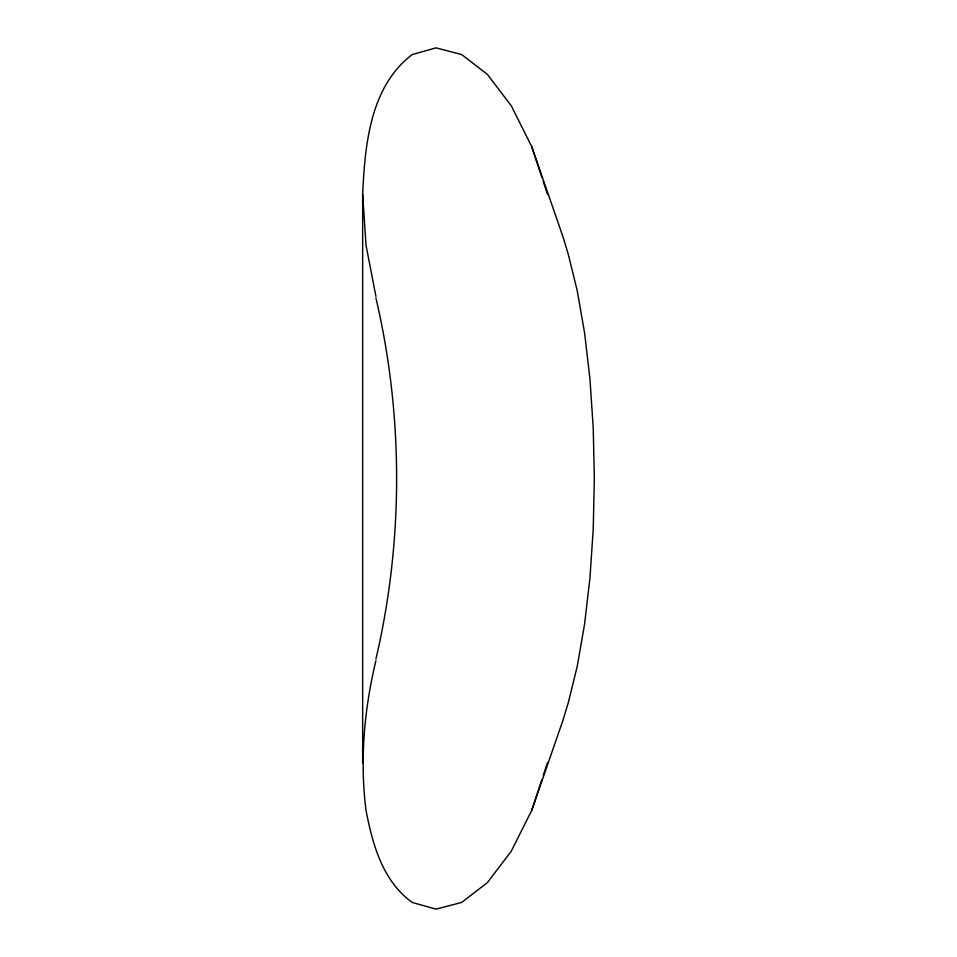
<?xml version="1.0" encoding="UTF-8"?>
<svg xmlns="http://www.w3.org/2000/svg" width="957" height="957" viewBox="0 0 957 957"><rect width="100%" height="100%" fill="white"/><g stroke="black" fill="none" stroke-linecap="round" stroke-linejoin="round"><path stroke-width="1.44" d="M362.655 762.789L362.655 194.211C364.976 145.057 369.857 86.884 412.168 54.573L436.057 47.85L461.681 54.573L487.316 74.311L511.205 105.689L531.709 146.588L562.788 236.2L568.231 254.131L577.262 290.808L584.571 332.845L589.955 379.032L593.232 428.042L594.345 478.5L593.232 528.958L589.955 577.968L584.571 624.155L577.262 666.192L568.231 702.869L562.788 720.8L531.709 810.412L511.205 851.311L487.316 882.689L461.681 902.427L436.057 909.15L412.168 902.427C382.656 881.026 372.584 844.481 366.029 810.412C359.688 760.289 364.162 709.58 375.922 660.569M375.922 659.014C403.507 541.136 403.507 415.864 375.922 297.986M531.709 810.412L541.889 779.596M543.277 775.397L547.452 762.789M531.709 146.588L541.889 177.404M543.277 181.603L547.452 194.211M375.922 296.431L366.029 245.315L362.655 194.211"/></g></svg>
